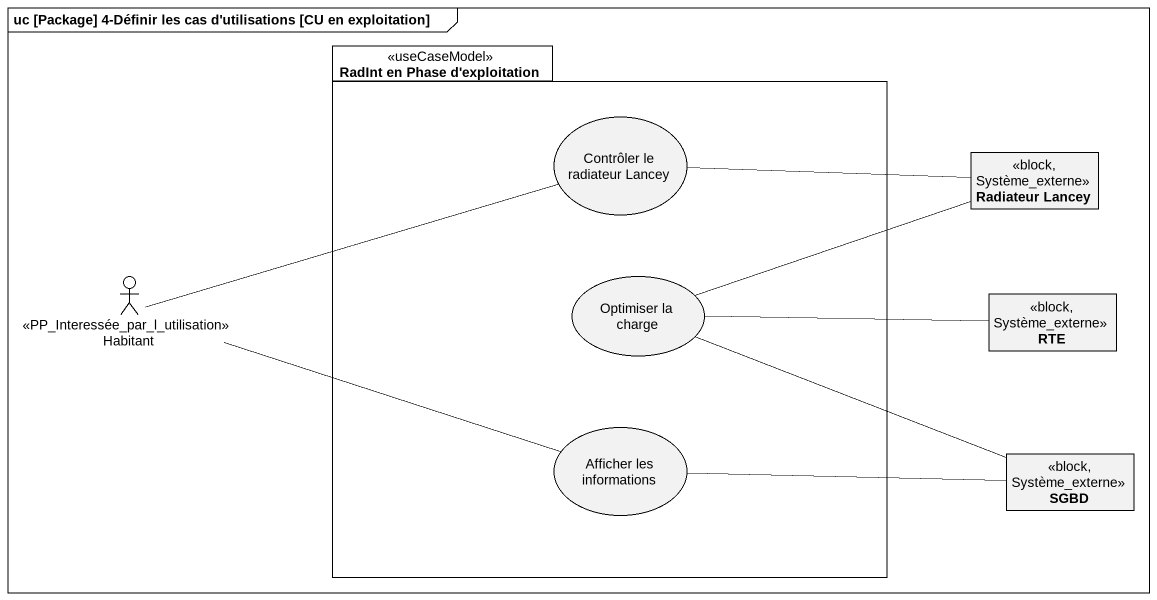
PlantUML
@startuml
mainframe uc [Package] 4-Définir les cas d'utilisations [CU en exploitation]
allowmixing
hide circle
hide empty members
package "RadInt en Phase d'exploitation" as RadInt_en_Phase_d <<useCaseModel>> {
  usecase "Contrôler le radiateur Lancey" as Contrôler_le_radiateur
  usecase "Optimiser la charge" as Optimiser_la_charge
  usecase "Afficher les informations" as Afficher_les_informations
}
class "Radiateur Lancey" as Radiateur_Lancey <<block, Système_externe>>
actor Habitant <<PP_Interessée_par_l_utilisation>>
class RTE <<block, Système_externe>>
class SGBD <<block, Système_externe>>
Contrôler_le_radiateur -right- Radiateur_Lancey
Habitant -right- Contrôler_le_radiateur
Habitant -right- Afficher_les_informations
Optimiser_la_charge -right- Radiateur_Lancey
Optimiser_la_charge -right- RTE
Optimiser_la_charge -right- SGBD
Afficher_les_informations -right- SGBD
@enduml
